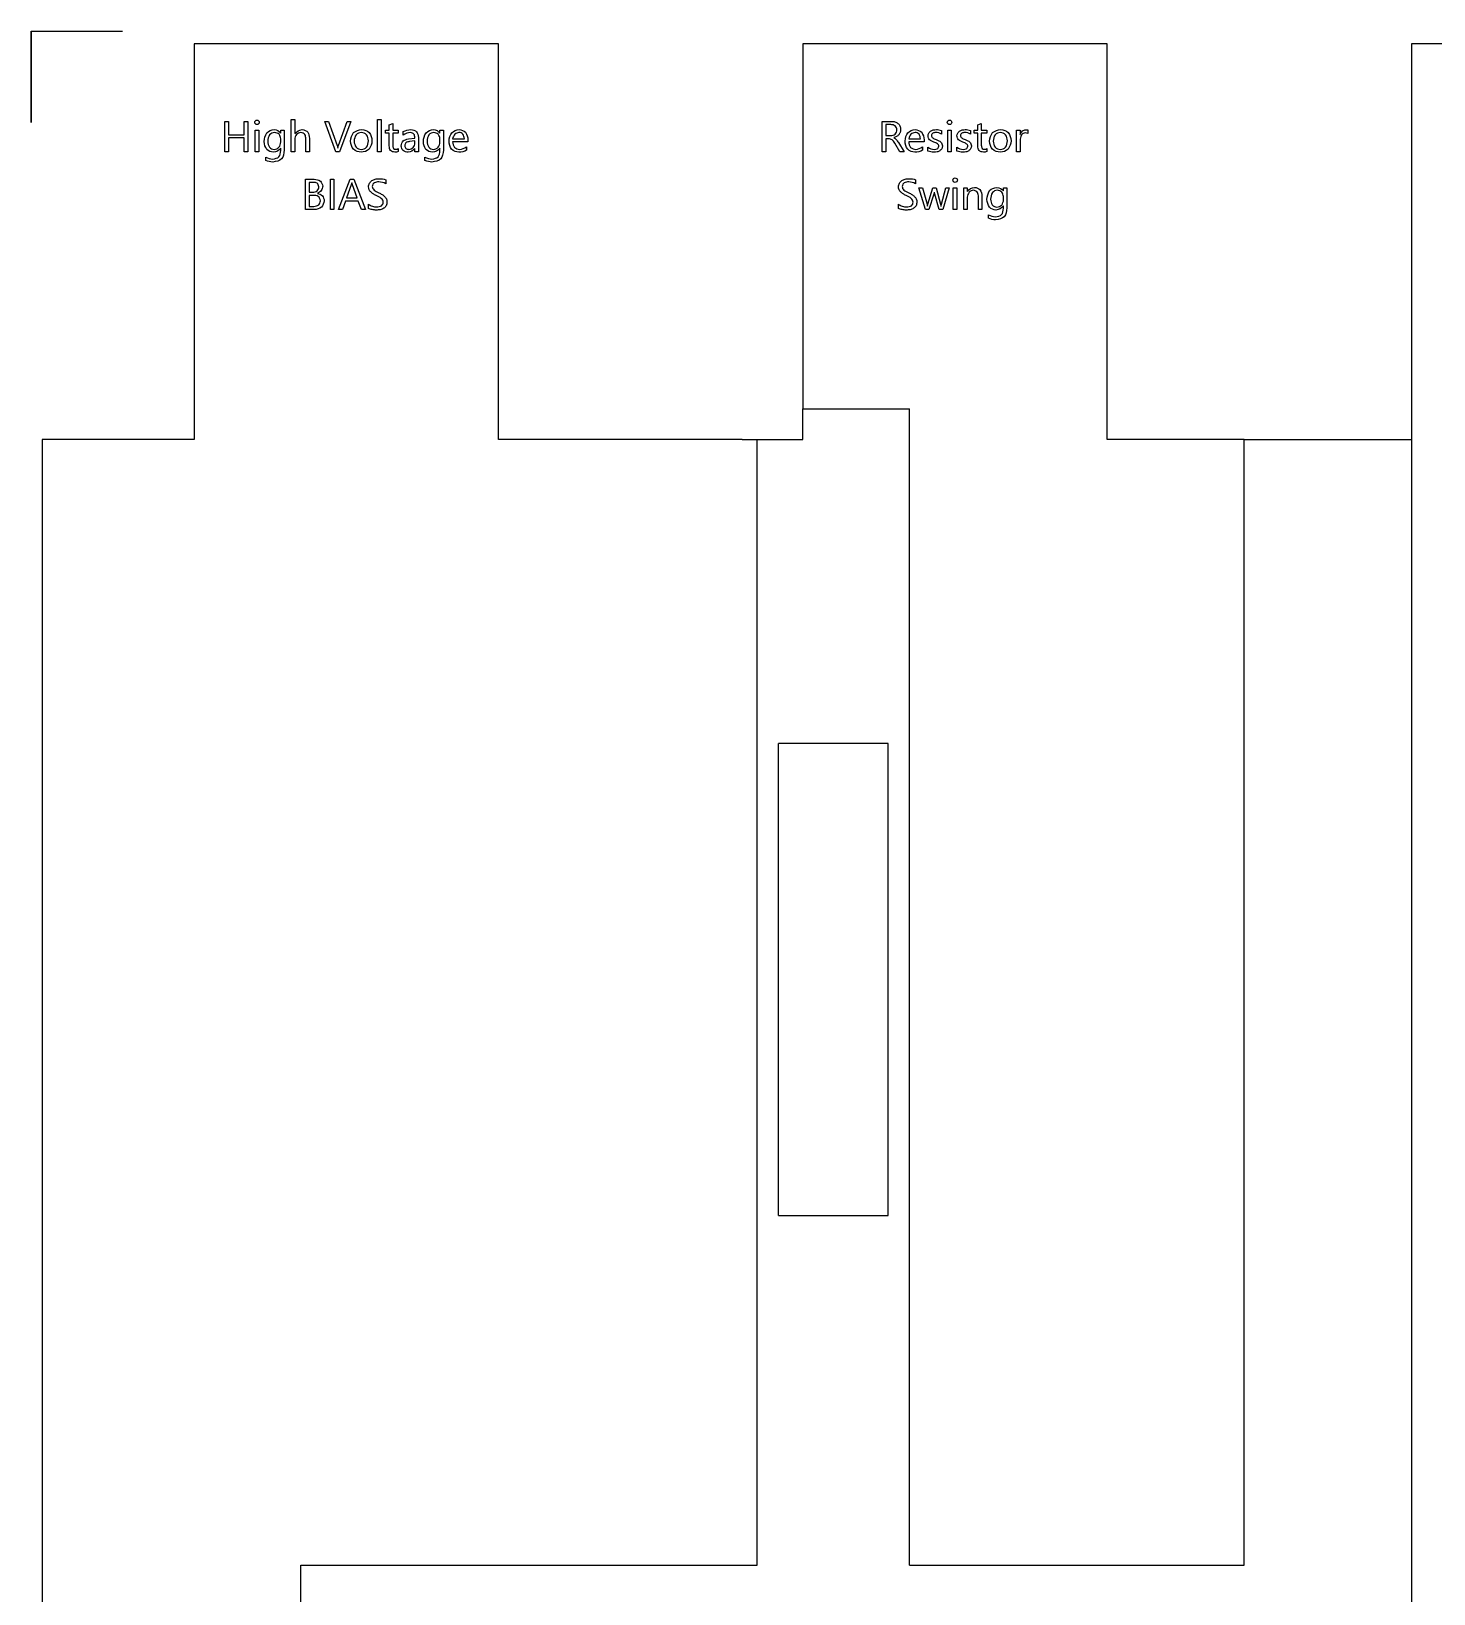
# Model space of a CAD drawing. Header units: millimetres. Extents: x 6 to 36, y -4.2 to 14.8.
# Drawn here: x 21.15 to 25.76, y 9.64 to 14.77 of the extents above; entities that cross this region are included whole.
import ezdxf

# ---------------------------------------------------------------- set-up
doc = ezdxf.new("R2010")
doc.units = ezdxf.units.MM
doc.layers.add('CUT', color=20, linetype='Continuous')
doc.layers.add('RASTER', color=100, linetype='Continuous')

msp = doc.modelspace()

# ---------------------------------------------------------------- linework, layer by layer
at = {"layer": 'CUT'}
for q in [(21.4471, 14.7724), (21.1471, 14.4724)]:
    msp.add_line((21.1471, 14.7724), q, dxfattribs=at)
at = {"layer": 'CUT', "linetype": 'Continuous', "lineweight": 25}
for p, q in [((21.6826, 14.7314), (21.6826, 13.4314)), ((22.6826, 14.7314), (21.6826, 14.7314)), ((22.6826, 13.4314), (22.6826, 14.7314)), ((23.6826, 14.7314), (23.6826, 13.5314)), ((24.6826, 14.7314), (23.6826, 14.7314)), ((24.6826, 13.4314), (24.6826, 14.7314)), ((25.6826, 14.7314), (25.6826, 13.4314)), ((26.6826, 14.7314), (25.6826, 14.7314)), ((23.6826, 13.4314), (23.6826, 13.5314)), ((21.1826, 13.4314), (21.1826, 6.4314)), ((21.6826, 13.4314), (21.1826, 13.4314)), ((23.4826, 13.4314), (22.6826, 13.4314)), ((23.4826, 13.4314), (23.6826, 13.4314)), ((25.1326, 13.4314), (24.6826, 13.4314)), ((25.1326, 13.4314), (25.6826, 13.4314)), ((23.6026, 10.8814), (23.6026, 12.4314)), ((23.9626, 12.4314), (23.6026, 12.4314)), ((23.9626, 10.8814), (23.9626, 12.4314)), ((23.6026, 10.8814), (23.9626, 10.8814))]:
    msp.add_line(p, q, dxfattribs=at)
at = {"layer": 'RASTER'}
for p, q in [((21.1471, 14.4724), (21.1471, 14.7724)), ((21.1471, 14.7724), (21.4471, 14.7724))]:
    msp.add_line(p, q, dxfattribs=at)
at = {"layer": 'RASTER', "linetype": 'Continuous', "lineweight": 25}
for p, q in [((22.0016, 14.482), (22.0131, 14.482)), ((22.0016, 14.3763), (22.0016, 14.482)), ((22.0131, 14.482), (22.0131, 14.4359)), ((22.285, 14.3763), (22.285, 14.482)), ((22.285, 14.482), (22.2964, 14.482)), ((22.2964, 14.482), (22.2964, 14.3763)), ((21.7831, 14.4763), (21.7948, 14.4763)), ((21.7831, 14.3763), (21.7831, 14.4763)), ((21.7948, 14.4763), (21.7948, 14.4325)), ((21.7948, 14.4325), (21.8465, 14.4325)), ((21.8465, 14.4325), (21.8465, 14.4763)), ((21.8465, 14.4763), (21.8583, 14.4763)), ((21.8583, 14.4763), (21.8583, 14.3763)), ((21.8829, 14.3763), (21.8829, 14.4477)), ((21.8829, 14.4477), (21.8944, 14.4477)), ((21.8944, 14.4477), (21.8944, 14.3763)), ((21.967, 14.4477), (21.9785, 14.4477)), ((21.967, 14.4378), (21.967, 14.4477)), ((21.9785, 14.4477), (21.9785, 14.382)), ((22.1113, 14.4763), (22.1243, 14.4763)), ((22.1475, 14.3763), (22.1113, 14.4763)), ((22.1243, 14.4763), (22.152, 14.397)), ((22.1566, 14.3972), (22.1848, 14.4763)), ((22.1975, 14.4763), (22.1604, 14.3763)), ((22.1848, 14.4763), (22.1975, 14.4763)), ((22.311, 14.4477), (22.3233, 14.4477)), ((22.311, 14.438), (22.311, 14.4477)), ((22.3233, 14.438), (22.311, 14.438)), ((22.3233, 14.4652), (22.3347, 14.4689)), ((22.3233, 14.4477), (22.3233, 14.4652)), ((22.3233, 14.3957), (22.3233, 14.438)), ((22.3347, 14.4689), (22.3347, 14.4477)), ((22.3347, 14.4477), (22.3527, 14.4477)), ((22.3347, 14.438), (22.3347, 14.3977)), ((22.3527, 14.438), (22.3347, 14.438)), ((22.3527, 14.4477), (22.3527, 14.438)), ((22.3696, 14.431), (22.3696, 14.4427)), ((22.4901, 14.4477), (22.5016, 14.4477)), ((22.4901, 14.4378), (22.4901, 14.4477)), ((22.5016, 14.4477), (22.5016, 14.382)), ((23.9433, 14.4763), (23.9731, 14.4763)), ((23.9433, 14.3763), (23.9433, 14.4763)), ((23.955, 14.4657), (23.955, 14.4295)), ((23.9711, 14.4657), (23.955, 14.4657)), ((23.955, 14.4295), (23.9709, 14.4295)), ((24.1377, 14.4462), (24.1377, 14.4346)), ((24.1585, 14.3763), (24.1585, 14.4477)), ((24.1585, 14.4477), (24.1699, 14.4477)), ((24.1699, 14.4477), (24.1699, 14.3763)), ((24.2328, 14.4462), (24.2328, 14.4346)), ((24.2451, 14.4477), (24.2574, 14.4477)), ((24.2451, 14.438), (24.2451, 14.4477)), ((24.2574, 14.438), (24.2451, 14.438)), ((24.2574, 14.4652), (24.2688, 14.4689)), ((24.2574, 14.4477), (24.2574, 14.4652)), ((24.2574, 14.3957), (24.2574, 14.438)), ((24.2688, 14.4689), (24.2688, 14.4477)), ((24.2688, 14.4477), (24.2868, 14.4477)), ((24.2688, 14.438), (24.2688, 14.3977)), ((24.2868, 14.438), (24.2688, 14.438)), ((24.2868, 14.4477), (24.2868, 14.438)), ((24.3847, 14.4477), (24.3961, 14.4477)), ((24.3847, 14.3763), (24.3847, 14.4477)), ((24.3961, 14.4477), (24.3961, 14.433)), ((24.4219, 14.448), (24.4219, 14.4362)), ((21.7948, 14.4219), (21.7948, 14.3763)), ((21.8465, 14.4219), (21.7948, 14.4219)), ((21.8465, 14.3763), (21.8465, 14.4219)), ((21.967, 14.4086), (21.967, 14.4191)), ((21.967, 14.3805), (21.967, 14.3883)), ((22.0131, 14.4168), (22.0131, 14.3763)), ((22.0495, 14.3763), (22.0495, 14.4175)), ((22.0609, 14.4203), (22.0609, 14.3763)), ((22.3527, 14.3868), (22.3527, 14.377)), ((22.3862, 14.4186), (22.4076, 14.4216)), ((22.4076, 14.4125), (22.3904, 14.4101)), ((22.4076, 14.4053), (22.4076, 14.4125)), ((22.4076, 14.3763), (22.4076, 14.3875)), ((22.4191, 14.4228), (22.4191, 14.3763)), ((22.4901, 14.4086), (22.4901, 14.4191)), ((22.4901, 14.3805), (22.4901, 14.3883)), ((22.5821, 14.4092), (22.5317, 14.4092)), ((22.5318, 14.4189), (22.5704, 14.4189)), ((22.5772, 14.3922), (22.5772, 14.3815)), ((22.5821, 14.4152), (22.5821, 14.4092)), ((23.955, 14.4189), (23.955, 14.3763)), ((23.9646, 14.4189), (23.955, 14.4189)), ((24.001, 14.3763), (23.9843, 14.4044)), ((23.9962, 14.4064), (24.015, 14.3763)), ((24.0806, 14.4092), (24.0302, 14.4092)), ((24.0303, 14.4189), (24.0689, 14.4189)), ((24.0757, 14.3922), (24.0757, 14.3815)), ((24.0806, 14.4152), (24.0806, 14.4092)), ((24.0936, 14.3789), (24.0936, 14.3912)), ((24.1888, 14.3789), (24.1888, 14.3912)), ((24.2868, 14.3868), (24.2868, 14.377)), ((24.3961, 14.4127), (24.3961, 14.3763)), ((21.7948, 14.3763), (21.7831, 14.3763)), ((21.8583, 14.3763), (21.8465, 14.3763)), ((21.8944, 14.3763), (21.8829, 14.3763)), ((21.9177, 14.3477), (21.9177, 14.3592)), ((22.0131, 14.3763), (22.0016, 14.3763)), ((22.0609, 14.3763), (22.0495, 14.3763)), ((22.1604, 14.3763), (22.1475, 14.3763)), ((22.2964, 14.3763), (22.285, 14.3763)), ((22.4191, 14.3763), (22.4076, 14.3763)), ((22.4408, 14.3477), (22.4408, 14.3592)), ((23.955, 14.3763), (23.9433, 14.3763)), ((24.015, 14.3763), (24.001, 14.3763)), ((24.1699, 14.3763), (24.1585, 14.3763)), ((24.3961, 14.3763), (24.3847, 14.3763)), ((22.0481, 14.2864), (22.0765, 14.2864)), ((22.0481, 14.1864), (22.0481, 14.2864)), ((22.0598, 14.2758), (22.0598, 14.2435)), ((22.0733, 14.2758), (22.0598, 14.2758)), ((22.1299, 14.1864), (22.1299, 14.2864)), ((22.1299, 14.2864), (22.1417, 14.2864)), ((22.1417, 14.2864), (22.1417, 14.1864)), ((22.1564, 14.1864), (22.1947, 14.2864)), ((22.1947, 14.2864), (22.2069, 14.2864)), ((22.2069, 14.2864), (22.2454, 14.1864)), ((22.3118, 14.2845), (22.3118, 14.2713)), ((24.053, 14.2845), (24.053, 14.2713)), ((22.0598, 14.2435), (22.0718, 14.2435)), ((22.0598, 14.233), (22.0598, 14.197)), ((22.0733, 14.233), (22.0598, 14.233)), ((22.1988, 14.2675), (22.1833, 14.2249)), ((22.1833, 14.2249), (22.218, 14.2249)), ((22.218, 14.2249), (22.2023, 14.2675)), ((24.0638, 14.2578), (24.0758, 14.2578)), ((24.0854, 14.1864), (24.0638, 14.2578)), ((24.0758, 14.2578), (24.0905, 14.2041)), ((24.0933, 14.2042), (24.1098, 14.2578)), ((24.1128, 14.2376), (24.0968, 14.1864)), ((24.1098, 14.2578), (24.1203, 14.2578)), ((24.1304, 14.1864), (24.1157, 14.2375)), ((24.1203, 14.2578), (24.135, 14.2039)), ((24.1378, 14.2039), (24.1523, 14.2578)), ((24.1636, 14.2578), (24.1422, 14.1864)), ((24.1523, 14.2578), (24.1636, 14.2578)), ((24.1769, 14.1864), (24.1769, 14.2578)), ((24.1769, 14.2578), (24.1883, 14.2578)), ((24.1883, 14.2578), (24.1883, 14.1864)), ((24.2115, 14.2578), (24.2229, 14.2578)), ((24.2115, 14.1864), (24.2115, 14.2578)), ((24.2229, 14.2578), (24.2229, 14.2459)), ((24.2229, 14.2271), (24.2229, 14.1864)), ((24.2593, 14.1864), (24.2593, 14.2271)), ((24.2707, 14.23), (24.2707, 14.1864)), ((24.3418, 14.2578), (24.3532, 14.2578)), ((24.3418, 14.2479), (24.3418, 14.2578)), ((24.3418, 14.2187), (24.3418, 14.2292)), ((24.3532, 14.2578), (24.3532, 14.1921)), ((22.0772, 14.1864), (22.0481, 14.1864)), ((22.0598, 14.197), (22.0757, 14.197)), ((22.1417, 14.1864), (22.1299, 14.1864)), ((22.1694, 14.1864), (22.1564, 14.1864)), ((22.1794, 14.2144), (22.1694, 14.1864)), ((22.2218, 14.2144), (22.1794, 14.2144)), ((22.2324, 14.1864), (22.2218, 14.2144)), ((22.2454, 14.1864), (22.2324, 14.1864)), ((22.2554, 14.1904), (22.2554, 14.2042)), ((23.9965, 14.1904), (23.9965, 14.2042)), ((24.0968, 14.1864), (24.0854, 14.1864)), ((24.0915, 14.1977), (24.0921, 14.1977)), ((24.1422, 14.1864), (24.1304, 14.1864)), ((24.1361, 14.1975), (24.1366, 14.1975)), ((24.1883, 14.1864), (24.1769, 14.1864)), ((24.2229, 14.1864), (24.2115, 14.1864)), ((24.2707, 14.1864), (24.2593, 14.1864)), ((24.3418, 14.1906), (24.3418, 14.1984)), ((24.2924, 14.1578), (24.2924, 14.1692)), ((23.6826, 13.5314), (24.0326, 13.5314)), ((23.6826, 13.4314), (23.6826, 13.5314)), ((24.0326, 9.7314), (24.0326, 13.5314)), ((23.5326, 9.7314), (23.5326, 13.4314)), ((23.5326, 13.4314), (23.6826, 13.4314)), ((25.1326, 9.7314), (25.1326, 13.4314)), ((25.1326, 13.4314), (25.6826, 13.4314)), ((25.6826, 13.4314), (25.6826, 9.1814)), ((22.0326, 9.7314), (23.5326, 9.7314)), ((22.0326, 5.4427), (22.0326, 9.7314)), ((24.0326, 9.7314), (25.1326, 9.7314))]:
    msp.add_line(p, q, dxfattribs=at)
for points in [[(21.8836, 14.4786), (21.8851, 14.4798), (21.8868, 14.4806), (21.8888, 14.4807)], [(21.8888, 14.4807), (21.8908, 14.4806), (21.8926, 14.4798), (21.8941, 14.4786)], [(24.1591, 14.4786), (24.1607, 14.4798), (24.1624, 14.4806), (24.1644, 14.4807)], [(24.1644, 14.4807), (24.1664, 14.4806), (24.1681, 14.4798), (24.1697, 14.4786)], [(21.8814, 14.4733), (21.8816, 14.4753), (21.8823, 14.477), (21.8836, 14.4786)], [(21.8836, 14.468), (21.8823, 14.4695), (21.8816, 14.4713), (21.8814, 14.4733)], [(21.8888, 14.4659), (21.8868, 14.466), (21.8851, 14.4667), (21.8836, 14.468)], [(21.8941, 14.468), (21.8926, 14.4668), (21.8908, 14.466), (21.8888, 14.4659)], [(21.8941, 14.4786), (21.8954, 14.4771), (21.8962, 14.4753), (21.8963, 14.4733)], [(21.8963, 14.4733), (21.8962, 14.4713), (21.8954, 14.4695), (21.8941, 14.468)], [(21.9127, 14.4097), (21.9131, 14.4202), (21.9159, 14.4298), (21.9214, 14.4387)], [(21.9214, 14.4387), (21.9281, 14.4451), (21.9361, 14.4486), (21.9454, 14.4494)], [(21.9304, 14.4321), (21.9265, 14.4254), (21.9246, 14.4182), (21.9244, 14.4105)], [(21.947, 14.4398), (21.9405, 14.4392), (21.9349, 14.4367), (21.9304, 14.4321)], [(21.9454, 14.4494), (21.9541, 14.4485), (21.9613, 14.4447), (21.9668, 14.4378)], [(21.9613, 14.4337), (21.9572, 14.4373), (21.9524, 14.4393), (21.947, 14.4398)], [(21.967, 14.4191), (21.9666, 14.4246), (21.9647, 14.4294), (21.9613, 14.4337)], [(22.0188, 14.4333), (22.0153, 14.4284), (22.0134, 14.4228), (22.0131, 14.4168)], [(22.0134, 14.4359), (22.0193, 14.4437), (22.0271, 14.4482), (22.0368, 14.4494)], [(22.0329, 14.4398), (22.0275, 14.4392), (22.0228, 14.4371), (22.0188, 14.4333)], [(22.1964, 14.4112), (22.1969, 14.4216), (22.2001, 14.431), (22.2062, 14.4393)], [(22.2062, 14.4393), (22.214, 14.4455), (22.2229, 14.4488), (22.2328, 14.4494)], [(22.2145, 14.4323), (22.2105, 14.426), (22.2084, 14.4191), (22.2081, 14.4116)], [(22.232, 14.4398), (22.2253, 14.4393), (22.2195, 14.4368), (22.2145, 14.4323)], [(22.249, 14.4325), (22.2442, 14.437), (22.2385, 14.4393), (22.232, 14.4398)], [(22.2328, 14.4494), (22.2422, 14.4488), (22.2506, 14.4456), (22.2577, 14.4396)], [(22.255, 14.4119), (22.2547, 14.4193), (22.2529, 14.4262), (22.249, 14.4325)], [(22.2577, 14.4396), (22.2634, 14.4314), (22.2662, 14.4223), (22.2667, 14.4123)], [(22.3696, 14.4427), (22.3772, 14.4467), (22.3853, 14.4489), (22.3939, 14.4494)], [(22.3929, 14.4398), (22.3844, 14.439), (22.3766, 14.4361), (22.3696, 14.431)], [(22.4357, 14.4097), (22.4362, 14.4202), (22.439, 14.4298), (22.4445, 14.4387)], [(22.4445, 14.4387), (22.4512, 14.4451), (22.4592, 14.4486), (22.4684, 14.4494)], [(22.4534, 14.4321), (22.4496, 14.4254), (22.4477, 14.4182), (22.4475, 14.4105)], [(22.47, 14.4398), (22.4636, 14.4392), (22.458, 14.4367), (22.4534, 14.4321)], [(22.4684, 14.4494), (22.4772, 14.4485), (22.4844, 14.4447), (22.4899, 14.4378)], [(22.4844, 14.4337), (22.4803, 14.4373), (22.4755, 14.4393), (22.47, 14.4398)], [(22.4901, 14.4191), (22.4897, 14.4246), (22.4877, 14.4294), (22.4844, 14.4337)], [(22.5198, 14.4118), (22.5204, 14.4217), (22.5235, 14.4308), (22.5293, 14.4389)], [(22.5293, 14.4389), (22.5359, 14.445), (22.5438, 14.4485), (22.5528, 14.4494)], [(22.5388, 14.434), (22.5352, 14.4295), (22.5329, 14.4245), (22.5318, 14.4189)], [(22.5525, 14.4398), (22.5474, 14.4393), (22.5428, 14.4374), (22.5388, 14.434)], [(22.5656, 14.4343), (22.5619, 14.4376), (22.5575, 14.4394), (22.5525, 14.4398)], [(22.5528, 14.4494), (22.561, 14.4488), (22.5683, 14.4459), (22.5744, 14.4403)], [(22.5704, 14.4189), (22.5701, 14.4244), (22.5686, 14.4296), (22.5656, 14.4343)], [(22.5744, 14.4403), (22.5793, 14.4327), (22.5817, 14.4243), (22.5821, 14.4152)], [(23.9709, 14.4295), (23.9737, 14.4296), (23.9764, 14.43), (23.979, 14.4308)], [(23.9861, 14.4612), (23.9815, 14.4641), (23.9765, 14.4655), (23.9711, 14.4657)], [(23.9731, 14.4763), (23.9772, 14.4762), (23.9813, 14.4757), (23.9852, 14.4747)], [(23.979, 14.4308), (23.9814, 14.4317), (23.9835, 14.433), (23.9855, 14.4346)], [(23.9852, 14.4747), (23.9887, 14.4735), (23.9919, 14.4719), (23.9949, 14.4697)], [(23.9855, 14.4346), (23.9872, 14.4364), (23.9887, 14.4384), (23.9897, 14.4407)], [(23.9913, 14.4487), (23.9909, 14.4535), (23.9893, 14.4577), (23.9861, 14.4612)], [(23.9897, 14.4407), (23.9907, 14.4433), (23.9912, 14.446), (23.9913, 14.4487)], [(23.9975, 14.4323), (23.9954, 14.4301), (23.9931, 14.4282), (23.9905, 14.4265)], [(23.9949, 14.4697), (23.9975, 14.4673), (23.9996, 14.4645), (24.0013, 14.4614)], [(24.002, 14.4401), (24.0008, 14.4373), (23.9994, 14.4347), (23.9975, 14.4323)], [(24.0013, 14.4614), (24.0027, 14.4576), (24.0034, 14.4537), (24.0036, 14.4497)], [(24.0036, 14.4497), (24.0034, 14.4464), (24.0029, 14.4432), (24.002, 14.4401)], [(24.0183, 14.4118), (24.0189, 14.4217), (24.022, 14.4308), (24.0278, 14.4389)], [(24.0278, 14.4389), (24.0344, 14.445), (24.0423, 14.4485), (24.0513, 14.4494)], [(24.0373, 14.434), (24.0337, 14.4295), (24.0314, 14.4245), (24.0303, 14.4189)], [(24.051, 14.4398), (24.0459, 14.4393), (24.0413, 14.4374), (24.0373, 14.434)], [(24.0641, 14.4343), (24.0604, 14.4376), (24.056, 14.4394), (24.051, 14.4398)], [(24.0513, 14.4494), (24.0595, 14.4488), (24.0668, 14.4459), (24.0729, 14.4403)], [(24.0689, 14.4189), (24.0686, 14.4244), (24.0671, 14.4296), (24.0641, 14.4343)], [(24.0729, 14.4403), (24.0778, 14.4327), (24.0802, 14.4243), (24.0806, 14.4152)], [(24.0937, 14.4288), (24.0939, 14.4319), (24.0946, 14.4349), (24.096, 14.4377)], [(24.0949, 14.4216), (24.0942, 14.4239), (24.0938, 14.4263), (24.0937, 14.4288)], [(24.096, 14.4377), (24.0977, 14.4402), (24.0998, 14.4423), (24.1022, 14.4441)], [(24.1022, 14.4441), (24.1049, 14.4458), (24.1078, 14.4471), (24.1109, 14.4481)], [(24.1064, 14.4338), (24.1058, 14.4325), (24.1055, 14.4312), (24.1054, 14.4297)], [(24.1054, 14.4297), (24.1055, 14.4281), (24.1058, 14.4266), (24.1064, 14.4251)], [(24.1093, 14.437), (24.1082, 14.4361), (24.1072, 14.435), (24.1064, 14.4338)], [(24.1137, 14.4391), (24.1122, 14.4386), (24.1107, 14.4379), (24.1093, 14.437)], [(24.1109, 14.4481), (24.1142, 14.4489), (24.1176, 14.4493), (24.1211, 14.4494)], [(24.1195, 14.4398), (24.1176, 14.4397), (24.1156, 14.4395), (24.1137, 14.4391)], [(24.1377, 14.4346), (24.132, 14.4377), (24.126, 14.4394), (24.1195, 14.4398)], [(24.1211, 14.4494), (24.1268, 14.4492), (24.1323, 14.4482), (24.1377, 14.4462)], [(24.157, 14.4733), (24.1571, 14.4753), (24.1579, 14.477), (24.1591, 14.4786)], [(24.1591, 14.468), (24.1578, 14.4695), (24.1571, 14.4713), (24.157, 14.4733)], [(24.1644, 14.4659), (24.1624, 14.466), (24.1607, 14.4667), (24.1591, 14.468)], [(24.1697, 14.468), (24.1681, 14.4668), (24.1664, 14.466), (24.1644, 14.4659)], [(24.1697, 14.4786), (24.171, 14.4771), (24.1717, 14.4753), (24.1719, 14.4733)], [(24.1719, 14.4733), (24.1717, 14.4713), (24.171, 14.4695), (24.1697, 14.468)], [(24.1889, 14.4288), (24.1891, 14.4319), (24.1898, 14.4349), (24.1912, 14.4377)], [(24.1901, 14.4216), (24.1894, 14.4239), (24.189, 14.4263), (24.1889, 14.4288)], [(24.1912, 14.4377), (24.1929, 14.4402), (24.1949, 14.4423), (24.1973, 14.4441)], [(24.1973, 14.4441), (24.2001, 14.4458), (24.203, 14.4471), (24.2061, 14.4481)], [(24.2016, 14.4338), (24.201, 14.4325), (24.2007, 14.4312), (24.2006, 14.4297)], [(24.2006, 14.4297), (24.2007, 14.4281), (24.201, 14.4266), (24.2016, 14.4251)], [(24.2045, 14.437), (24.2034, 14.4361), (24.2024, 14.435), (24.2016, 14.4338)], [(24.2089, 14.4391), (24.2074, 14.4386), (24.2059, 14.4379), (24.2045, 14.437)], [(24.2061, 14.4481), (24.2094, 14.4489), (24.2128, 14.4493), (24.2162, 14.4494)], [(24.2147, 14.4398), (24.2128, 14.4397), (24.2108, 14.4395), (24.2089, 14.4391)], [(24.2328, 14.4346), (24.2272, 14.4377), (24.2211, 14.4394), (24.2147, 14.4398)], [(24.2162, 14.4494), (24.2219, 14.4492), (24.2275, 14.4482), (24.2328, 14.4462)], [(24.2961, 14.4112), (24.2966, 14.4216), (24.2998, 14.431), (24.3059, 14.4393)], [(24.3059, 14.4393), (24.3137, 14.4455), (24.3226, 14.4488), (24.3325, 14.4494)], [(24.3142, 14.4323), (24.3102, 14.426), (24.3081, 14.4191), (24.3078, 14.4116)], [(24.3317, 14.4398), (24.325, 14.4393), (24.3191, 14.4368), (24.3142, 14.4323)], [(24.3487, 14.4325), (24.3439, 14.437), (24.3382, 14.4393), (24.3317, 14.4398)], [(24.3325, 14.4494), (24.3419, 14.4488), (24.3502, 14.4456), (24.3574, 14.4396)], [(24.3547, 14.4119), (24.3544, 14.4193), (24.3525, 14.4262), (24.3487, 14.4325)], [(24.3574, 14.4396), (24.3631, 14.4314), (24.3659, 14.4223), (24.3664, 14.4123)], [(24.401, 14.4316), (24.3979, 14.4257), (24.3963, 14.4194), (24.3961, 14.4127)], [(24.3964, 14.433), (24.398, 14.4375), (24.4005, 14.4414), (24.4038, 14.4448)], [(24.4132, 14.4385), (24.4083, 14.4378), (24.4042, 14.4354), (24.401, 14.4316)], [(24.4038, 14.4448), (24.4072, 14.4472), (24.4109, 14.4486), (24.4151, 14.449)], [(24.4219, 14.4362), (24.4192, 14.4377), (24.4163, 14.4384), (24.4132, 14.4385)], [(24.4151, 14.449), (24.4174, 14.449), (24.4197, 14.4487), (24.4219, 14.448)], [(21.9208, 14.3842), (21.9157, 14.3919), (21.9131, 14.4005), (21.9127, 14.4097)], [(21.9422, 14.3747), (21.934, 14.3754), (21.9268, 14.3785), (21.9208, 14.3842)], [(21.9244, 14.4105), (21.9247, 14.4036), (21.9265, 14.3973), (21.9301, 14.3914)], [(21.9301, 14.3914), (21.9343, 14.3872), (21.9394, 14.3848), (21.9454, 14.3843)], [(21.9668, 14.3883), (21.9605, 14.3803), (21.9523, 14.3757), (21.9422, 14.3747)], [(21.9454, 14.3843), (21.9514, 14.3848), (21.9566, 14.3871), (21.961, 14.3911)], [(21.961, 14.3911), (21.9647, 14.3964), (21.9667, 14.4022), (21.967, 14.4086)], [(22.152, 14.397), (22.1529, 14.3941), (22.1535, 14.3912), (22.154, 14.3882)], [(22.1543, 14.3882), (22.1548, 14.3912), (22.1556, 14.3942), (22.1566, 14.3972)], [(22.2059, 14.3847), (22.2001, 14.3925), (22.197, 14.4014), (22.1964, 14.4112)], [(22.2311, 14.3747), (22.2216, 14.3753), (22.2132, 14.3786), (22.2059, 14.3847)], [(22.2081, 14.4116), (22.2085, 14.4043), (22.2105, 14.3976), (22.2146, 14.3916)], [(22.2146, 14.3916), (22.2196, 14.3872), (22.2254, 14.3848), (22.232, 14.3843)], [(22.257, 14.3849), (22.2496, 14.3787), (22.2409, 14.3753), (22.2311, 14.3747)], [(22.232, 14.3843), (22.2385, 14.3847), (22.2442, 14.3871), (22.249, 14.3915)], [(22.249, 14.3915), (22.2529, 14.3977), (22.2547, 14.4045), (22.255, 14.4119)], [(22.2667, 14.4123), (22.2661, 14.4022), (22.263, 14.3931), (22.257, 14.3849)], [(22.3347, 14.3977), (22.3347, 14.3941), (22.3354, 14.3907), (22.3371, 14.3875)], [(22.3371, 14.3875), (22.3394, 14.3855), (22.3422, 14.3845), (22.3452, 14.3844)], [(22.3527, 14.377), (22.3493, 14.3756), (22.3457, 14.3749), (22.342, 14.3748)], [(22.3452, 14.3844), (22.3479, 14.3846), (22.3504, 14.3854), (22.3527, 14.3868)], [(22.3687, 14.3803), (22.365, 14.3846), (22.3631, 14.3896), (22.3627, 14.3953)], [(22.3854, 14.3747), (22.3793, 14.375), (22.3737, 14.3768), (22.3687, 14.3803)], [(22.3784, 14.4061), (22.3758, 14.4034), (22.3745, 14.4), (22.3744, 14.3961)], [(22.3744, 14.3961), (22.3747, 14.3929), (22.3759, 14.39), (22.3781, 14.3876)], [(22.3781, 14.3876), (22.3811, 14.3855), (22.3844, 14.3845), (22.388, 14.3843)], [(22.3904, 14.4101), (22.3862, 14.4094), (22.3822, 14.4082), (22.3784, 14.4061)], [(22.4074, 14.3875), (22.4019, 14.3801), (22.3946, 14.3758), (22.3854, 14.3747)], [(22.388, 14.3843), (22.3934, 14.3847), (22.3981, 14.3867), (22.4021, 14.3902)], [(22.4021, 14.3902), (22.4054, 14.3947), (22.4072, 14.3998), (22.4076, 14.4053)], [(22.4439, 14.3842), (22.4388, 14.3919), (22.4362, 14.4005), (22.4357, 14.4097)], [(22.4653, 14.3747), (22.4571, 14.3754), (22.4499, 14.3785), (22.4439, 14.3842)], [(22.4475, 14.4105), (22.4478, 14.4036), (22.4496, 14.3973), (22.4532, 14.3914)], [(22.4532, 14.3914), (22.4574, 14.3872), (22.4625, 14.3848), (22.4684, 14.3843)], [(22.4899, 14.3883), (22.4836, 14.3803), (22.4754, 14.3757), (22.4653, 14.3747)], [(22.4684, 14.3843), (22.4744, 14.3848), (22.4797, 14.3871), (22.4841, 14.3911)], [(22.4841, 14.3911), (22.4878, 14.3964), (22.4897, 14.4022), (22.4901, 14.4086)], [(22.5285, 14.3844), (22.523, 14.3926), (22.5203, 14.4018), (22.5198, 14.4118)], [(22.5523, 14.3747), (22.5432, 14.3753), (22.5353, 14.3785), (22.5285, 14.3844)], [(22.5317, 14.4092), (22.5321, 14.4024), (22.5342, 14.3963), (22.5381, 14.3908)], [(22.5381, 14.3908), (22.543, 14.3868), (22.5487, 14.3847), (22.555, 14.3843)], [(22.5772, 14.3815), (22.5694, 14.3772), (22.5611, 14.375), (22.5523, 14.3747)], [(22.555, 14.3843), (22.5631, 14.385), (22.5704, 14.3877), (22.5772, 14.3922)], [(23.9705, 14.4181), (23.9686, 14.4186), (23.9666, 14.4188), (23.9646, 14.4189)], [(23.9754, 14.4155), (23.9739, 14.4166), (23.9723, 14.4174), (23.9705, 14.4181)], [(23.9798, 14.411), (23.9785, 14.4127), (23.977, 14.4142), (23.9754, 14.4155)], [(23.9843, 14.4044), (23.9829, 14.4067), (23.9814, 14.4089), (23.9798, 14.411)], [(23.9905, 14.4265), (23.9876, 14.4249), (23.9846, 14.4237), (23.9814, 14.4228)], [(23.9814, 14.4225), (23.9829, 14.4218), (23.9844, 14.4209), (23.9857, 14.42)], [(23.9857, 14.42), (23.987, 14.4189), (23.9882, 14.4178), (23.9893, 14.4166)], [(23.9893, 14.4166), (23.9904, 14.4151), (23.9915, 14.4137), (23.9926, 14.4121)], [(23.9926, 14.4121), (23.9938, 14.4102), (23.995, 14.4083), (23.9962, 14.4064)], [(24.027, 14.3844), (24.0215, 14.3926), (24.0188, 14.4018), (24.0183, 14.4118)], [(24.0508, 14.3747), (24.0417, 14.3753), (24.0338, 14.3785), (24.027, 14.3844)], [(24.0302, 14.4092), (24.0306, 14.4024), (24.0327, 14.3963), (24.0366, 14.3908)], [(24.0366, 14.3908), (24.0415, 14.3868), (24.0472, 14.3847), (24.0535, 14.3843)], [(24.0757, 14.3815), (24.0679, 14.3772), (24.0596, 14.375), (24.0508, 14.3747)], [(24.0535, 14.3843), (24.0616, 14.385), (24.0689, 14.3877), (24.0757, 14.3922)], [(24.0936, 14.3912), (24.0999, 14.3872), (24.1067, 14.3849), (24.1142, 14.3843)], [(24.1127, 14.3747), (24.1061, 14.3749), (24.0997, 14.3763), (24.0936, 14.3789)], [(24.0986, 14.4161), (24.0971, 14.4178), (24.0959, 14.4196), (24.0949, 14.4216)], [(24.1046, 14.4118), (24.1024, 14.413), (24.1004, 14.4145), (24.0986, 14.4161)], [(24.1129, 14.408), (24.1101, 14.4091), (24.1073, 14.4104), (24.1046, 14.4118)], [(24.1064, 14.4251), (24.1072, 14.4238), (24.1082, 14.4227), (24.1094, 14.4217)], [(24.1094, 14.4217), (24.1109, 14.4207), (24.1125, 14.4198), (24.1142, 14.4191)], [(24.1193, 14.4054), (24.1172, 14.4063), (24.115, 14.4072), (24.1129, 14.408)], [(24.1142, 14.4191), (24.1163, 14.4182), (24.1184, 14.4173), (24.1205, 14.4165)], [(24.1244, 14.4027), (24.1228, 14.4038), (24.1211, 14.4047), (24.1193, 14.4054)], [(24.1205, 14.4165), (24.1234, 14.4154), (24.1262, 14.4141), (24.129, 14.4128)], [(24.1324, 14.3797), (24.1295, 14.3781), (24.1265, 14.3768), (24.1234, 14.3759)], [(24.1279, 14.3992), (24.1269, 14.4005), (24.1258, 14.4017), (24.1244, 14.4027)], [(24.1292, 14.3943), (24.1291, 14.396), (24.1287, 14.3977), (24.1279, 14.3992)], [(24.129, 14.4128), (24.1313, 14.4115), (24.1334, 14.4101), (24.1354, 14.4084)], [(24.1386, 14.3862), (24.1369, 14.3837), (24.1348, 14.3816), (24.1324, 14.3797)], [(24.1354, 14.4084), (24.1371, 14.4068), (24.1384, 14.405), (24.1395, 14.4029)], [(24.1409, 14.3954), (24.1408, 14.3922), (24.14, 14.3891), (24.1386, 14.3862)], [(24.1395, 14.4029), (24.1404, 14.4005), (24.1408, 14.398), (24.1409, 14.3954)], [(24.1888, 14.3912), (24.1951, 14.3872), (24.2019, 14.3849), (24.2093, 14.3843)], [(24.2079, 14.3747), (24.2012, 14.3749), (24.1949, 14.3763), (24.1888, 14.3789)], [(24.1938, 14.4161), (24.1923, 14.4178), (24.1911, 14.4196), (24.1901, 14.4216)], [(24.1998, 14.4118), (24.1976, 14.413), (24.1956, 14.4145), (24.1938, 14.4161)], [(24.2081, 14.408), (24.2053, 14.4091), (24.2025, 14.4104), (24.1998, 14.4118)], [(24.2016, 14.4251), (24.2024, 14.4238), (24.2034, 14.4227), (24.2046, 14.4217)], [(24.2046, 14.4217), (24.2061, 14.4207), (24.2077, 14.4198), (24.2093, 14.4191)], [(24.2145, 14.4054), (24.2123, 14.4063), (24.2102, 14.4072), (24.2081, 14.408)], [(24.2093, 14.4191), (24.2114, 14.4182), (24.2136, 14.4173), (24.2157, 14.4165)], [(24.2196, 14.4027), (24.218, 14.4038), (24.2163, 14.4047), (24.2145, 14.4054)], [(24.2157, 14.4165), (24.2186, 14.4154), (24.2214, 14.4141), (24.2242, 14.4128)], [(24.2275, 14.3797), (24.2247, 14.3781), (24.2217, 14.3768), (24.2185, 14.3759)], [(24.2231, 14.3992), (24.2221, 14.4005), (24.221, 14.4017), (24.2196, 14.4027)], [(24.2244, 14.3943), (24.2243, 14.396), (24.2239, 14.3977), (24.2231, 14.3992)], [(24.2242, 14.4128), (24.2265, 14.4115), (24.2286, 14.4101), (24.2306, 14.4084)], [(24.2338, 14.3862), (24.2321, 14.3837), (24.23, 14.3816), (24.2275, 14.3797)], [(24.2306, 14.4084), (24.2323, 14.4068), (24.2336, 14.405), (24.2347, 14.4029)], [(24.2361, 14.3954), (24.236, 14.3922), (24.2352, 14.3891), (24.2338, 14.3862)], [(24.2347, 14.4029), (24.2356, 14.4005), (24.236, 14.398), (24.2361, 14.3954)], [(24.2688, 14.3977), (24.2689, 14.3941), (24.2696, 14.3907), (24.2713, 14.3875)], [(24.2713, 14.3875), (24.2736, 14.3855), (24.2763, 14.3845), (24.2794, 14.3844)], [(24.2868, 14.377), (24.2834, 14.3756), (24.2798, 14.3749), (24.2761, 14.3748)], [(24.2794, 14.3844), (24.282, 14.3846), (24.2845, 14.3854), (24.2868, 14.3868)], [(24.3055, 14.3847), (24.2997, 14.3925), (24.2967, 14.4014), (24.2961, 14.4112)], [(24.3308, 14.3747), (24.3213, 14.3753), (24.3129, 14.3786), (24.3055, 14.3847)], [(24.3078, 14.4116), (24.3082, 14.4043), (24.3102, 14.3976), (24.3143, 14.3916)], [(24.3143, 14.3916), (24.3192, 14.3872), (24.325, 14.3848), (24.3317, 14.3843)], [(24.3567, 14.3849), (24.3492, 14.3787), (24.3406, 14.3753), (24.3308, 14.3747)], [(24.3317, 14.3843), (24.3382, 14.3847), (24.3439, 14.3871), (24.3487, 14.3915)], [(24.3487, 14.3915), (24.3525, 14.3977), (24.3544, 14.4045), (24.3547, 14.4119)], [(24.3664, 14.4123), (24.3658, 14.4022), (24.3627, 14.3931), (24.3567, 14.3849)], [(21.9177, 14.3592), (21.9249, 14.3555), (21.9326, 14.3532), (21.9407, 14.3525)], [(21.9408, 14.3427), (21.9328, 14.343), (21.9251, 14.3447), (21.9177, 14.3477)], [(22.4408, 14.3592), (22.448, 14.3555), (22.4557, 14.3532), (22.4638, 14.3525)], [(22.4639, 14.3427), (22.4559, 14.343), (22.4482, 14.3447), (22.4408, 14.3477)], [(24.1234, 14.3759), (24.1198, 14.3752), (24.1163, 14.3748), (24.1127, 14.3747)], [(24.2185, 14.3759), (24.215, 14.3752), (24.2115, 14.3748), (24.2079, 14.3747)], [(22.0765, 14.2864), (22.084, 14.286), (22.0909, 14.284), (22.0971, 14.28)], [(22.0971, 14.28), (22.1016, 14.2754), (22.1041, 14.2699), (22.1047, 14.2635)], [(22.2005, 14.2742), (22.2001, 14.272), (22.1995, 14.2697), (22.1988, 14.2675)], [(22.2023, 14.2675), (22.2016, 14.2697), (22.2011, 14.272), (22.2007, 14.2742)], [(22.2585, 14.2732), (22.2607, 14.2765), (22.2633, 14.2792), (22.2664, 14.2816)], [(22.2664, 14.2816), (22.2699, 14.2837), (22.2736, 14.2853), (22.2775, 14.2864)], [(22.2746, 14.274), (22.2727, 14.2727), (22.2711, 14.2712), (22.2697, 14.2694)], [(22.2814, 14.2766), (22.279, 14.2761), (22.2767, 14.2752), (22.2746, 14.274)], [(22.2775, 14.2864), (22.2817, 14.2874), (22.286, 14.2879), (22.2903, 14.288)], [(22.2891, 14.2774), (22.2865, 14.2774), (22.2839, 14.2771), (22.2814, 14.2766)], [(22.3118, 14.2713), (22.3047, 14.2751), (22.2971, 14.2771), (22.2891, 14.2774)], [(22.2903, 14.288), (22.2977, 14.288), (22.3049, 14.287), (22.3118, 14.2845)], [(23.9997, 14.2732), (24.0018, 14.2765), (24.0045, 14.2792), (24.0076, 14.2816)], [(24.0076, 14.2816), (24.0111, 14.2837), (24.0148, 14.2853), (24.0187, 14.2864)], [(24.0157, 14.274), (24.0138, 14.2727), (24.0122, 14.2712), (24.0108, 14.2694)], [(24.0226, 14.2766), (24.0202, 14.2761), (24.0179, 14.2752), (24.0157, 14.274)], [(24.0187, 14.2864), (24.0229, 14.2874), (24.0271, 14.2879), (24.0314, 14.288)], [(24.0302, 14.2774), (24.0276, 14.2774), (24.0251, 14.2771), (24.0226, 14.2766)], [(24.053, 14.2713), (24.0459, 14.2751), (24.0383, 14.2771), (24.0302, 14.2774)], [(24.0314, 14.288), (24.0388, 14.288), (24.046, 14.287), (24.053, 14.2845)], [(24.1753, 14.2833), (24.1755, 14.2853), (24.1762, 14.2871), (24.1775, 14.2886)], [(24.1775, 14.278), (24.1762, 14.2795), (24.1755, 14.2813), (24.1753, 14.2833)], [(24.1775, 14.2886), (24.179, 14.2899), (24.1808, 14.2906), (24.1827, 14.2908)], [(24.1827, 14.2759), (24.1808, 14.2761), (24.179, 14.2768), (24.1775, 14.278)], [(24.1827, 14.2908), (24.1847, 14.2906), (24.1865, 14.2899), (24.1881, 14.2886)], [(24.1881, 14.2781), (24.1865, 14.2768), (24.1847, 14.2761), (24.1827, 14.2759)], [(24.1881, 14.2886), (24.1894, 14.2871), (24.1901, 14.2853), (24.1903, 14.2833)], [(24.1903, 14.2833), (24.1901, 14.2813), (24.1894, 14.2796), (24.1881, 14.2781)], [(22.0718, 14.2435), (22.0773, 14.2437), (22.0823, 14.2452), (22.0869, 14.2481)], [(22.0869, 14.2481), (22.0903, 14.2518), (22.0921, 14.2562), (22.0924, 14.2612)], [(22.1001, 14.2487), (22.0966, 14.2447), (22.0924, 14.2418), (22.0874, 14.2398)], [(22.0874, 14.2395), (22.0935, 14.2384), (22.0989, 14.2359), (22.1036, 14.2319)], [(22.1047, 14.2635), (22.1044, 14.2582), (22.1029, 14.2533), (22.1001, 14.2487)], [(22.1036, 14.2319), (22.1073, 14.2269), (22.1093, 14.2213), (22.1097, 14.2151)], [(22.2555, 14.2613), (22.2557, 14.2655), (22.2567, 14.2695), (22.2585, 14.2732)], [(22.2575, 14.2516), (22.2563, 14.2547), (22.2557, 14.258), (22.2555, 14.2613)], [(22.2627, 14.2442), (22.2606, 14.2464), (22.2589, 14.2489), (22.2575, 14.2516)], [(22.2706, 14.2382), (22.2678, 14.24), (22.2652, 14.242), (22.2627, 14.2442)], [(22.2697, 14.2694), (22.2685, 14.2672), (22.2679, 14.2649), (22.2678, 14.2624)], [(22.2678, 14.2624), (22.2679, 14.2601), (22.2684, 14.2579), (22.2692, 14.2558)], [(22.2692, 14.2558), (22.2704, 14.2538), (22.2718, 14.2522), (22.2735, 14.2507)], [(22.2804, 14.2328), (22.2771, 14.2345), (22.2738, 14.2363), (22.2706, 14.2382)], [(22.2735, 14.2507), (22.2756, 14.249), (22.2779, 14.2475), (22.2803, 14.2462)], [(22.2803, 14.2462), (22.2833, 14.2446), (22.2864, 14.243), (22.2895, 14.2415)], [(22.2896, 14.228), (22.2865, 14.2297), (22.2835, 14.2312), (22.2804, 14.2328)], [(22.2895, 14.2415), (22.293, 14.2397), (22.2964, 14.2379), (22.2997, 14.2359)], [(22.297, 14.2233), (22.2947, 14.225), (22.2922, 14.2266), (22.2896, 14.228)], [(22.3019, 14.2178), (22.3006, 14.2199), (22.2989, 14.2217), (22.297, 14.2233)], [(22.2997, 14.2359), (22.3027, 14.234), (22.3055, 14.2318), (22.3081, 14.2294)], [(22.3081, 14.2294), (22.3104, 14.227), (22.3123, 14.2244), (22.3139, 14.2215)], [(23.9967, 14.2613), (23.9969, 14.2655), (23.9979, 14.2695), (23.9997, 14.2732)], [(23.9986, 14.2516), (23.9974, 14.2547), (23.9968, 14.258), (23.9967, 14.2613)], [(24.0039, 14.2442), (24.0018, 14.2464), (24, 14.2489), (23.9986, 14.2516)], [(24.0117, 14.2382), (24.0089, 14.24), (24.0063, 14.242), (24.0039, 14.2442)], [(24.0108, 14.2694), (24.0097, 14.2672), (24.0091, 14.2649), (24.009, 14.2624)], [(24.009, 14.2624), (24.009, 14.2601), (24.0095, 14.2579), (24.0104, 14.2558)], [(24.0104, 14.2558), (24.0115, 14.2538), (24.0129, 14.2522), (24.0146, 14.2507)], [(24.0215, 14.2328), (24.0182, 14.2345), (24.015, 14.2363), (24.0117, 14.2382)], [(24.0146, 14.2507), (24.0168, 14.249), (24.019, 14.2475), (24.0214, 14.2462)], [(24.0214, 14.2462), (24.0245, 14.2446), (24.0275, 14.243), (24.0306, 14.2415)], [(24.0308, 14.228), (24.0277, 14.2297), (24.0246, 14.2312), (24.0215, 14.2328)], [(24.0306, 14.2415), (24.0341, 14.2397), (24.0375, 14.2379), (24.0408, 14.2359)], [(24.0382, 14.2233), (24.0358, 14.225), (24.0333, 14.2266), (24.0308, 14.228)], [(24.0431, 14.2178), (24.0417, 14.2199), (24.0401, 14.2217), (24.0382, 14.2233)], [(24.0408, 14.2359), (24.0438, 14.234), (24.0466, 14.2318), (24.0493, 14.2294)], [(24.0493, 14.2294), (24.0515, 14.227), (24.0534, 14.2244), (24.055, 14.2215)], [(24.1143, 14.2441), (24.1139, 14.2419), (24.1134, 14.2398), (24.1128, 14.2376)], [(24.1157, 14.2375), (24.1151, 14.2397), (24.1147, 14.2419), (24.1145, 14.2441)], [(24.2285, 14.2434), (24.2251, 14.2385), (24.2233, 14.2331), (24.2229, 14.2271)], [(24.2232, 14.2459), (24.2291, 14.2538), (24.2369, 14.2583), (24.2466, 14.2595)], [(24.2427, 14.2498), (24.2372, 14.2493), (24.2325, 14.2471), (24.2285, 14.2434)], [(24.2466, 14.2595), (24.2535, 14.259), (24.2595, 14.2565), (24.2645, 14.2519)], [(24.2645, 14.2519), (24.2686, 14.2452), (24.2705, 14.2379), (24.2707, 14.23)], [(24.2874, 14.2198), (24.2879, 14.2302), (24.2907, 14.2399), (24.2962, 14.2487)], [(24.2962, 14.2487), (24.3028, 14.2552), (24.3109, 14.2587), (24.3201, 14.2595)], [(24.3051, 14.2421), (24.3013, 14.2355), (24.2994, 14.2283), (24.2991, 14.2205)], [(24.3217, 14.2498), (24.3152, 14.2493), (24.3097, 14.2467), (24.3051, 14.2421)], [(24.3201, 14.2595), (24.3289, 14.2586), (24.336, 14.2548), (24.3415, 14.2479)], [(24.336, 14.2438), (24.3319, 14.2473), (24.3271, 14.2493), (24.3217, 14.2498)], [(24.3418, 14.2292), (24.3413, 14.2346), (24.3394, 14.2395), (24.336, 14.2438)], [(22.0757, 14.197), (22.0815, 14.1972), (22.0868, 14.1987), (22.0917, 14.2019)], [(22.1005, 14.1943), (22.0935, 14.1895), (22.0857, 14.1869), (22.0772, 14.1864)], [(22.0917, 14.2019), (22.0951, 14.2056), (22.097, 14.2101), (22.0974, 14.2152)], [(22.1097, 14.2151), (22.1089, 14.2071), (22.1059, 14.2002), (22.1005, 14.1943)], [(22.2554, 14.2042), (22.2572, 14.2028), (22.2591, 14.2015), (22.2611, 14.2005)], [(22.2606, 14.188), (22.2588, 14.1886), (22.257, 14.1894), (22.2554, 14.1904)], [(22.2675, 14.1862), (22.2651, 14.1867), (22.2629, 14.1873), (22.2606, 14.188)], [(22.2611, 14.2005), (22.2634, 14.1994), (22.2657, 14.1984), (22.2681, 14.1976)], [(22.2746, 14.1851), (22.2722, 14.1854), (22.2698, 14.1857), (22.2675, 14.1862)], [(22.2681, 14.1976), (22.2705, 14.1969), (22.2729, 14.1963), (22.2754, 14.1959)], [(22.2804, 14.1847), (22.2785, 14.1847), (22.2765, 14.1849), (22.2746, 14.1851)], [(22.2754, 14.1959), (22.2777, 14.1955), (22.28, 14.1953), (22.2822, 14.1952)], [(22.294, 14.1861), (22.2895, 14.1853), (22.285, 14.1848), (22.2804, 14.1847)], [(22.2822, 14.1952), (22.288, 14.1953), (22.2934, 14.1966), (22.2984, 14.1992)], [(22.3053, 14.1908), (22.3017, 14.1887), (22.298, 14.1872), (22.294, 14.1861)], [(22.2984, 14.1992), (22.3016, 14.2024), (22.3034, 14.2063), (22.3037, 14.2108)], [(22.3037, 14.2108), (22.3036, 14.2133), (22.303, 14.2156), (22.3019, 14.2178)], [(22.3131, 14.1991), (22.311, 14.1958), (22.3084, 14.1931), (22.3053, 14.1908)], [(22.316, 14.2116), (22.3158, 14.2073), (22.3149, 14.2031), (22.3131, 14.1991)], [(22.3139, 14.2215), (22.3152, 14.2183), (22.3159, 14.215), (22.316, 14.2116)], [(23.9965, 14.2042), (23.9983, 14.2028), (24.0002, 14.2015), (24.0022, 14.2005)], [(24.0017, 14.188), (23.9999, 14.1886), (23.9982, 14.1894), (23.9965, 14.1904)], [(24.0086, 14.1862), (24.0063, 14.1867), (24.004, 14.1873), (24.0017, 14.188)], [(24.0022, 14.2005), (24.0045, 14.1994), (24.0068, 14.1984), (24.0092, 14.1976)], [(24.0157, 14.1851), (24.0133, 14.1854), (24.011, 14.1857), (24.0086, 14.1862)], [(24.0092, 14.1976), (24.0116, 14.1969), (24.0141, 14.1963), (24.0166, 14.1959)], [(24.0216, 14.1847), (24.0196, 14.1847), (24.0177, 14.1849), (24.0157, 14.1851)], [(24.0166, 14.1959), (24.0188, 14.1955), (24.0211, 14.1953), (24.0234, 14.1952)], [(24.0351, 14.1861), (24.0306, 14.1853), (24.0261, 14.1848), (24.0216, 14.1847)], [(24.0234, 14.1952), (24.0291, 14.1953), (24.0345, 14.1966), (24.0395, 14.1992)], [(24.0464, 14.1908), (24.0429, 14.1887), (24.0391, 14.1872), (24.0351, 14.1861)], [(24.0395, 14.1992), (24.0428, 14.2024), (24.0445, 14.2063), (24.0449, 14.2108)], [(24.0449, 14.2108), (24.0448, 14.2133), (24.0442, 14.2156), (24.0431, 14.2178)], [(24.0543, 14.1991), (24.0522, 14.1958), (24.0496, 14.1931), (24.0464, 14.1908)], [(24.0571, 14.2116), (24.057, 14.2073), (24.056, 14.2031), (24.0543, 14.1991)], [(24.055, 14.2215), (24.0563, 14.2183), (24.057, 14.215), (24.0571, 14.2116)], [(24.0905, 14.2041), (24.091, 14.202), (24.0914, 14.1998), (24.0915, 14.1977)], [(24.0921, 14.1977), (24.0923, 14.1999), (24.0927, 14.2021), (24.0933, 14.2042)], [(24.135, 14.2039), (24.1355, 14.2018), (24.1359, 14.1997), (24.1361, 14.1975)], [(24.1366, 14.1975), (24.1369, 14.1997), (24.1373, 14.2018), (24.1378, 14.2039)], [(24.2955, 14.1942), (24.2905, 14.202), (24.2879, 14.2105), (24.2874, 14.2198)], [(24.317, 14.1847), (24.3087, 14.1854), (24.3016, 14.1886), (24.2955, 14.1942)], [(24.2991, 14.2205), (24.2994, 14.2137), (24.3013, 14.2073), (24.3049, 14.2015)], [(24.3049, 14.2015), (24.3091, 14.1973), (24.3142, 14.1949), (24.3201, 14.1943)], [(24.3415, 14.1984), (24.3353, 14.1903), (24.3271, 14.1858), (24.317, 14.1847)], [(24.3201, 14.1943), (24.3261, 14.1948), (24.3313, 14.1971), (24.3358, 14.2012)], [(24.3358, 14.2012), (24.3394, 14.2064), (24.3414, 14.2123), (24.3418, 14.2187)], [(24.2924, 14.1692), (24.2997, 14.1655), (24.3073, 14.1632), (24.3154, 14.1625)], [(24.3156, 14.1528), (24.3076, 14.1531), (24.2998, 14.1547), (24.2924, 14.1578)]]:
    msp.add_open_spline(points, degree=3, dxfattribs=at)
for points in [[(22.0495, 14.4175), (22.0492, 14.4233), (22.0489, 14.4291), (22.0437, 14.4368), (22.0383, 14.4383), (22.0329, 14.4398)], [(22.0368, 14.4494), (22.0444, 14.4478), (22.0519, 14.4461), (22.0597, 14.4361), (22.0603, 14.4282), (22.0609, 14.4203)], [(22.4076, 14.4216), (22.4073, 14.4265), (22.4069, 14.4314), (22.4022, 14.4376), (22.3976, 14.4387), (22.3929, 14.4398)], [(22.3939, 14.4494), (22.4014, 14.4482), (22.4089, 14.4469), (22.4172, 14.438), (22.4181, 14.4304), (22.4191, 14.4228)], [(21.9407, 14.3525), (21.9486, 14.3538), (21.9564, 14.3551), (21.9651, 14.3646), (21.9661, 14.3725), (21.967, 14.3805)], [(21.9785, 14.382), (21.9771, 14.3708), (21.9756, 14.3595), (21.9632, 14.3463), (21.952, 14.3445), (21.9408, 14.3427)], [(22.342, 14.3748), (22.3363, 14.3759), (22.3306, 14.3769), (22.3245, 14.384), (22.3239, 14.3899), (22.3233, 14.3957)], [(22.3627, 14.3953), (22.3639, 14.4017), (22.3653, 14.4081), (22.3733, 14.4157), (22.3798, 14.4171), (22.3862, 14.4186)], [(22.4638, 14.3525), (22.4717, 14.3538), (22.4795, 14.3551), (22.4882, 14.3646), (22.4892, 14.3725), (22.4901, 14.3805)], [(22.5016, 14.382), (22.5001, 14.3708), (22.4987, 14.3595), (22.4863, 14.3463), (22.4751, 14.3445), (22.4639, 14.3427)], [(24.1142, 14.3843), (24.1179, 14.3844), (24.1217, 14.3844), (24.1269, 14.3875), (24.1281, 14.3909), (24.1292, 14.3943)], [(24.2093, 14.3843), (24.2131, 14.3844), (24.2169, 14.3844), (24.2221, 14.3875), (24.2233, 14.3909), (24.2244, 14.3943)], [(24.2761, 14.3748), (24.2704, 14.3759), (24.2647, 14.3769), (24.2586, 14.384), (24.258, 14.3899), (24.2574, 14.3957)], [(22.0924, 14.2612), (22.0912, 14.266), (22.0899, 14.2707), (22.0833, 14.2752), (22.0783, 14.2755), (22.0733, 14.2758)], [(22.0974, 14.2152), (22.0958, 14.2211), (22.0941, 14.2269), (22.0857, 14.2324), (22.0795, 14.2327), (22.0733, 14.233)], [(24.2593, 14.2271), (24.2591, 14.233), (24.2588, 14.2388), (24.2536, 14.2467), (24.2482, 14.2483), (24.2427, 14.2498)], [(24.3154, 14.1625), (24.3233, 14.1638), (24.3312, 14.1652), (24.3399, 14.1746), (24.3408, 14.1826), (24.3418, 14.1906)], [(24.3532, 14.1921), (24.3518, 14.1808), (24.3504, 14.1695), (24.3379, 14.1563), (24.3268, 14.1545), (24.3156, 14.1528)]]:
    msp.add_open_spline(points, degree=3, knots=[0, 0, 0, 0, 0.5, 0.5, 1, 1, 1, 1], dxfattribs=at)

doc.saveas('drawing.dxf')
